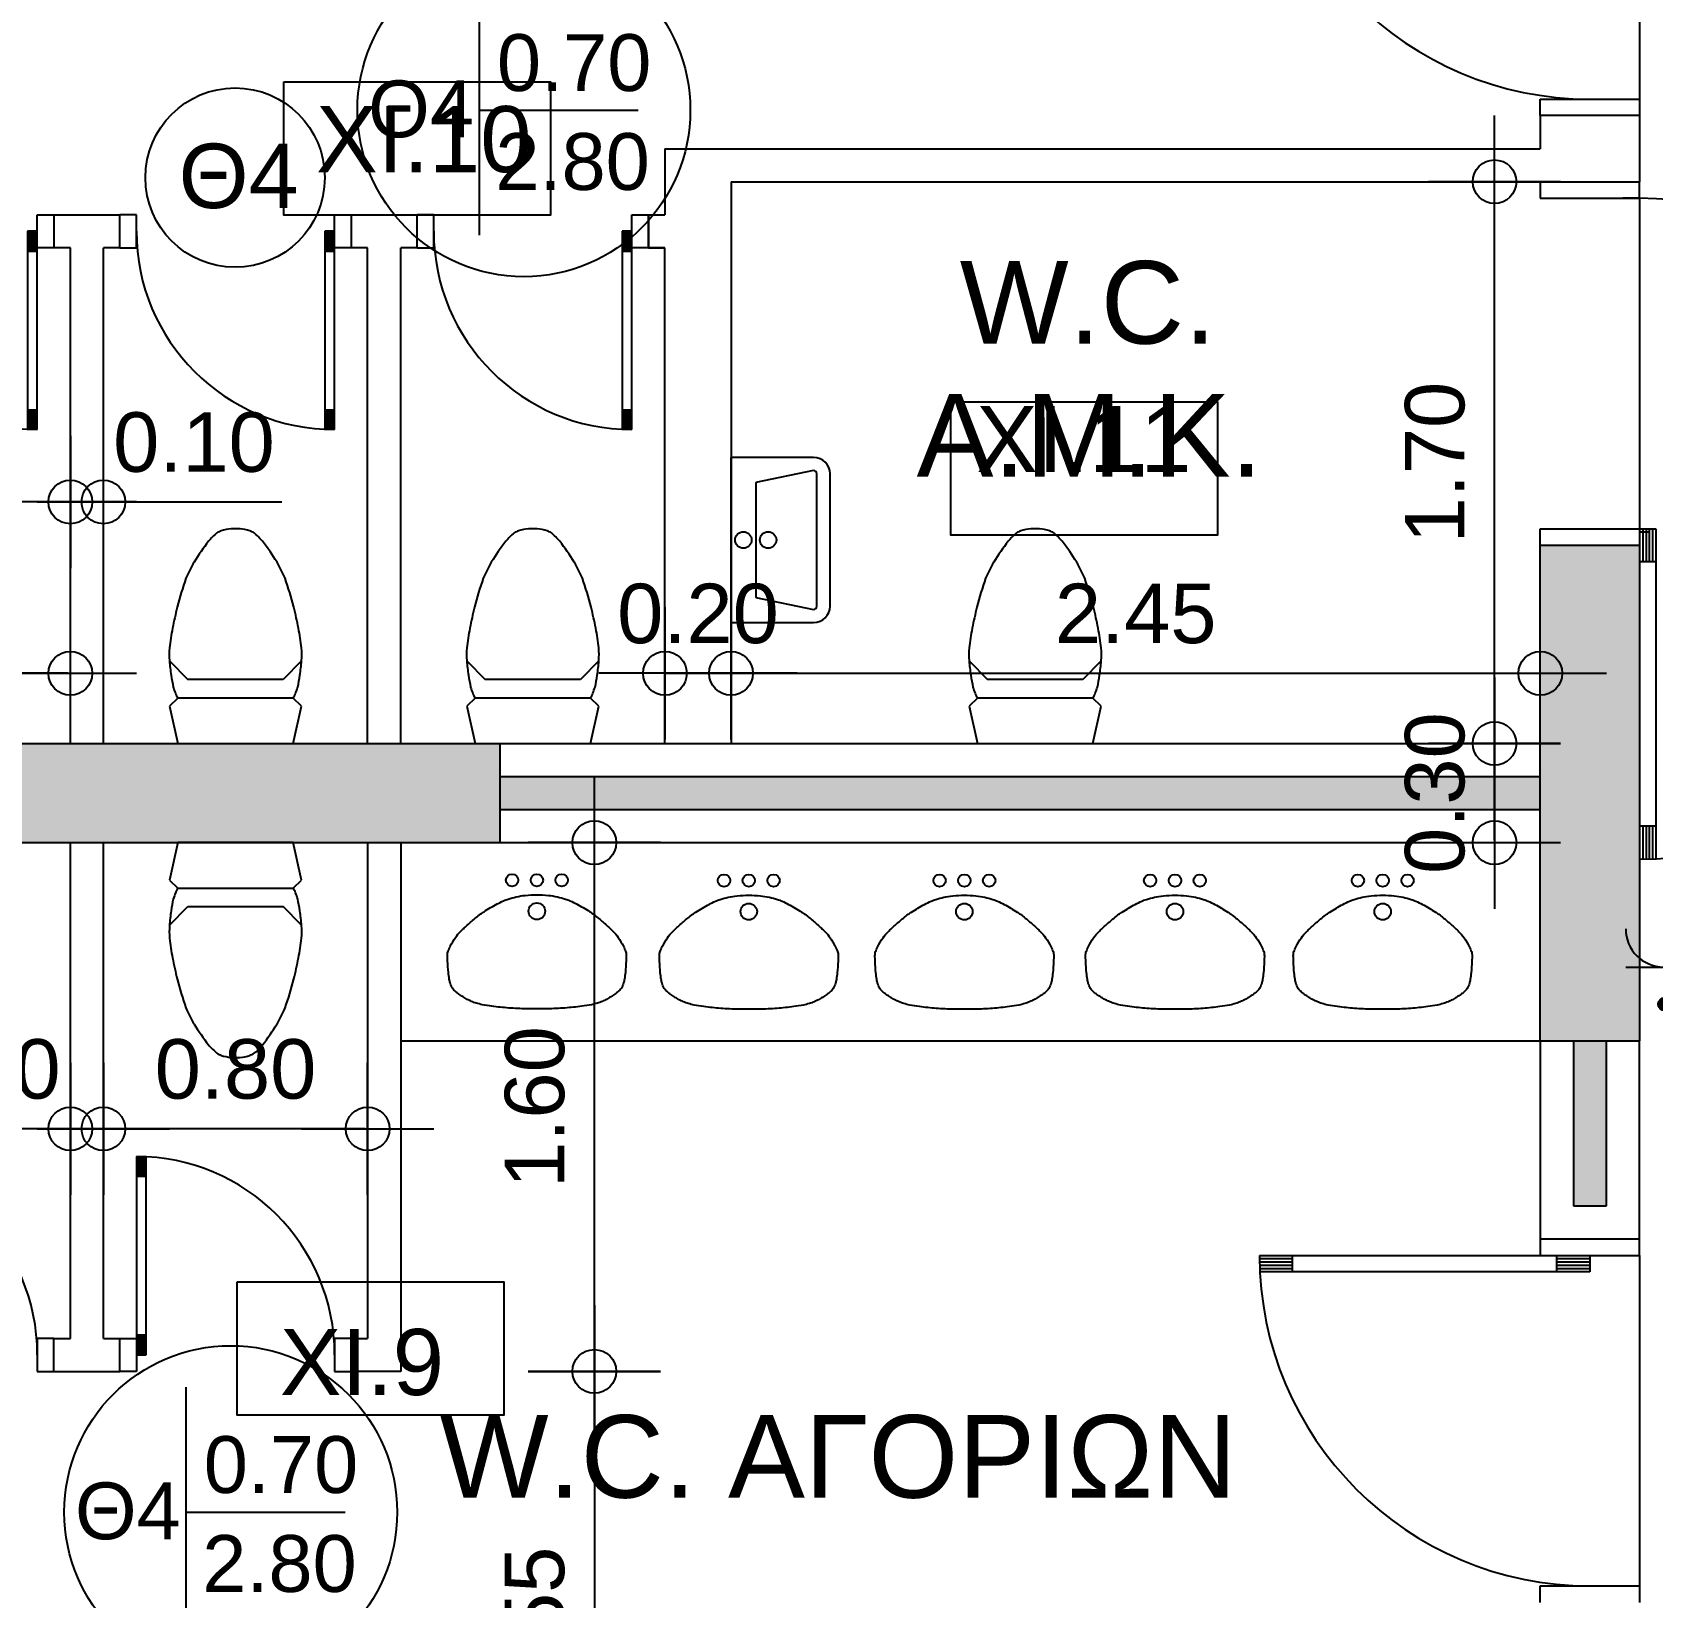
# Model space of a CAD drawing. Header units: metres. Extents: x -11 to 85, y -301 to 135.
# Drawn here: x 17.559 to 22.464, y -203.081 to -198.345 of the extents above; entities that cross this region are included whole.
import ezdxf

# ---------------------------------------------------------------- set-up
doc = ezdxf.new("R2010")
doc.units = ezdxf.units.M
doc.header["$LTSCALE"] = 0.036
doc.header["$PDMODE"] = 2
for name, color, linetype in [('arxitek isogeio', 252, 'Continuous'), ('DIMBLK', 252, 'Continuous'), ('electext', 20, 'Continuous'), ('Epipla', 252, 'Continuous'), ('HLEK-SYMBOL', 3, 'Continuous'), ('HLEK_FL001_SYMBOLS', 230, 'Continuous'), ('Parathira', 252, 'Continuous')]:
    doc.layers.add(name, color=color, linetype=linetype)
doc.styles.add('COMU-N', font='arial.ttf')
doc.styles.get("Standard").update_dxf_attribs({"font": 'arial.ttf'})
doc.dimstyles.new('CADWDOT', dxfattribs={"dimscale": 0.1, "dimtxt": 1.8, "dimasz": 0.08, "dimexe": 2, "dimexo": 0, "dimgap": 0.09, "dimtad": 0, "dimrnd": 0.001, "dimzin": 0, "dimdsep": 46, "dimtxsty": 'Standard', "dimblk1": 'ARTDIM', "dimblk2": 'ARTDIM', "dimsah": 1, "dimcen": 0.09, "dimdle": 0.05, "dimse1": 1, "dimse2": 1, "dimadec": 0, "dimazin": 0, "dimtfac": 1, "dimtmove": 0, "dimatfit": 3, "dimldrblk": 'ARTDIM', "dimfxl": 2, "dimtvp": 0.9999, "dimtolj": 1, "dimtzin": 0, "dimarcsym": 0})

# ---------------------------------------------------------------- blocks, each defined once
blk = doc.blocks.new('A$C2CDE206A')
at = {"layer": 'Parathira'}
for p, q in [((0, 0), (0, -0.05)), ((0.3, -0.05), (0.3, 0)), ((0, -0.05), (0.3, -0.05)), ((0.3, -0.05), (0.25, -0.05)), ((0, -1.05), (0.3, -1.05)), ((0, -1.1), (0, -1.05)), ((0.3, -1.05), (0.35, -1.05)), ((0.3, -1.05), (0.3, -1.1)), ((0.33, -1.06), (0.3, -1.06)), ((0.31, -1.05), (0.31, -1.15)), ((0.32, -1.05), (0.32, -1.15)), ((0.33, -1.05), (0.33, -1.15)), ((0.34, -1.05), (0.34, -1.15)), ((0.35, -1.05), (0.35, -2.0487)), ((0.35, -1.15), (0.3, -1.15)), ((0.35, -1.95), (0.3, -1.95)), ((0.31, -1.95), (0.31, -2.0499)), ((0.32, -1.95), (0.32, -2.0498)), ((0.33, -1.95), (0.33, -2.0495)), ((0.34, -1.95), (0.34, -2.0492))]:
    blk.add_line(p, q, dxfattribs=at)
blk.add_arc((0.3, -1.05), 1, 270, 90, dxfattribs=at)
blk = doc.blocks.new('ARTDIM')
at = {"layer": 'DIMBLK'}
for p, q in [((0, -24.9975), (0, 24.9975)), ((-24.9975, 0), (24.9975, 0))]:
    blk.add_line(p, q, dxfattribs=at)
blk.add_circle((0, 0), 8.25, dxfattribs=at)
blk = doc.blocks.new('*D1374')
at = {"layer": 'arxitek isogeio', "color": 0, "lineweight": -2}
blk.add_line((19.6657, -200.2844), (19.4817, -200.2844), dxfattribs=at)
at = {"layer": 'Defpoints', "color": 0, "transparency": 16777216}
for p in [(19.4737, -199.5335), (19.6737, -199.5335), (19.4737, -200.2844)]:
    blk.add_point(p, dxfattribs=at)
at = {"layer": 'arxitek isogeio', "color": 0, "lineweight": -2, "xscale": 0.008, "yscale": 0.008, "zscale": 0.008, "rotation": 180}
blk.add_blockref('ARTDIM', (19.4737, -200.2844), dxfattribs=at)
at = {"layer": 'arxitek isogeio', "color": 0, "lineweight": -2, "xscale": 0.008, "yscale": 0.008, "zscale": 0.008}
blk.add_blockref('ARTDIM', (19.6737, -200.2844), dxfattribs=at)
at = {"layer": 'arxitek isogeio', "color": 0, "insert": (19.5737, -200.1044), "char_height": 0.18, "attachment_point": 5}
blk.add_mtext('\\A1;0.20', dxfattribs=at)
blk = doc.blocks.new('*D1375')
at = {"layer": 'arxitek isogeio', "color": 0, "lineweight": -2}
blk.add_line((19.6817, -200.2844), (22.1157, -200.2844), dxfattribs=at)
at = {"layer": 'Defpoints', "color": 0, "transparency": 16777216}
for p in [(19.6737, -199.5335), (22.1237, -199.5335), (22.1237, -200.2844)]:
    blk.add_point(p, dxfattribs=at)
at = {"layer": 'arxitek isogeio', "color": 0, "lineweight": -2, "xscale": 0.008, "yscale": 0.008, "zscale": 0.008, "rotation": 180}
blk.add_blockref('ARTDIM', (19.6737, -200.2844), dxfattribs=at)
at = {"layer": 'arxitek isogeio', "color": 0, "lineweight": -2, "xscale": 0.008, "yscale": 0.008, "zscale": 0.008}
blk.add_blockref('ARTDIM', (22.1237, -200.2844), dxfattribs=at)
at = {"layer": 'arxitek isogeio', "color": 0, "insert": (20.8987, -200.1044), "char_height": 0.18, "attachment_point": 5}
blk.add_mtext('\\A1;2.45', dxfattribs=at)
blk = doc.blocks.new('*D1376')
at = {"layer": 'arxitek isogeio', "color": 0, "lineweight": -2}
blk.add_line((21.9851, -200.4888), (21.9851, -198.8048), dxfattribs=at)
at = {"layer": 'Defpoints', "color": 0, "transparency": 16777216}
for p in [(21.9851, -198.7968), (22.1237, -198.7968), (22.1237, -200.4968)]:
    blk.add_point(p, dxfattribs=at)
at = {"layer": 'arxitek isogeio', "color": 0, "lineweight": -2, "xscale": 0.008, "yscale": 0.008, "zscale": 0.008}
for p, rotation in [((21.9851, -198.7968), 90), ((21.9851, -200.4968), 270)]:
    blk.add_blockref('ARTDIM', p, dxfattribs=dict(at, rotation=rotation))
at = {"layer": 'arxitek isogeio', "color": 0, "insert": (21.8051, -199.6468), "char_height": 0.18, "attachment_point": 5, "rotation": 90}
blk.add_mtext('\\A1;1.70', dxfattribs=at)
blk = doc.blocks.new('*D1377')
at = {"layer": 'arxitek isogeio', "color": 0, "lineweight": -2}
blk.add_line((21.9851, -200.7888), (21.9851, -200.5048), dxfattribs=at)
at = {"layer": 'Defpoints', "color": 0, "transparency": 16777216}
for p in [(21.9851, -200.4968), (22.1237, -200.4968), (22.1237, -200.7968)]:
    blk.add_point(p, dxfattribs=at)
at = {"layer": 'arxitek isogeio', "color": 0, "lineweight": -2, "xscale": 0.008, "yscale": 0.008, "zscale": 0.008}
for p, rotation in [((21.9851, -200.4968), 90), ((21.9851, -200.7968), 270)]:
    blk.add_blockref('ARTDIM', p, dxfattribs=dict(at, rotation=rotation))
at = {"layer": 'arxitek isogeio', "color": 0, "insert": (21.8051, -200.6468), "char_height": 0.18, "attachment_point": 5, "rotation": 90}
blk.add_mtext('\\A1;0.30', dxfattribs=at)
blk = doc.blocks.new('*D1378')
at = {"layer": 'arxitek isogeio', "color": 0, "lineweight": -2}
blk.add_line((19.26, -202.4048), (19.26, -203.9388), dxfattribs=at)
at = {"layer": 'Defpoints', "color": 0, "transparency": 16777216}
for p in [(19.26, -202.3968), (19.26, -203.9468), (19.3945, -203.9468)]:
    blk.add_point(p, dxfattribs=at)
at = {"layer": 'arxitek isogeio', "color": 0, "lineweight": -2, "xscale": 0.008, "yscale": 0.008, "zscale": 0.008}
for p, rotation in [((19.26, -202.3968), 90), ((19.26, -203.9468), 270)]:
    blk.add_blockref('ARTDIM', p, dxfattribs=dict(at, rotation=rotation))
at = {"layer": 'arxitek isogeio', "color": 0, "insert": (19.08, -203.1718), "char_height": 0.18, "attachment_point": 5, "rotation": 90}
blk.add_mtext('\\A1;1.55', dxfattribs=at)
blk = doc.blocks.new('A$C42762A58')
at = {"layer": 'Parathira'}
for p, q in [((-0.65, 0), (-0.7, 0)), ((-0.65, -0.1), (-0.65, 0)), ((-0.05, 0), (0, 0)), ((-0.05, -0.1), (-0.05, 0)), ((-0.08, -0.05), (-0.08, -0.6492)), ((-0.05, -0.05), (-0.08, -0.05)), ((-0.074, -0.05), (-0.074, -0.11)), ((-0.068, -0.05), (-0.068, -0.11)), ((-0.062, -0.05), (-0.062, -0.11)), ((-0.056, -0.05), (-0.056, -0.11)), ((-0.05, -0.65), (-0.05, -0.05)), ((-0.7, -0.1), (-0.65, -0.1)), ((-0.08, -0.11), (-0.05, -0.11)), ((0, -0.1), (-0.05, -0.1)), ((-0.08, -0.59), (-0.05, -0.59)), ((-0.074, -0.59), (-0.074, -0.6495)), ((-0.068, -0.59), (-0.068, -0.6497)), ((-0.062, -0.59), (-0.062, -0.6499)), ((-0.056, -0.59), (-0.056, -0.65))]:
    blk.add_line(p, q, dxfattribs=at)
blk.add_arc((-0.05, -0.05), 0.6, 180, 270, dxfattribs=at)
blk = doc.blocks.new('A$C01D1717B')
at = {"layer": 'Epipla'}
for p, q in [((0, 0.65), (-0.0135, 0.65)), ((0.0135, 0.65), (0, 0.65)), ((-0.2, 0.2499), (-0.144, 0.1936)), ((0.2, 0.2499), (0.144, 0.1936)), ((0.144, 0.1936), (-0.144, 0.1936)), ((-0.1749, 0.1375), (-0.2001, 0.1135)), ((-0.2001, 0.1135), (-0.175, 0)), ((0.1749, 0.1375), (-0.1749, 0.1375)), ((0.2001, 0.1135), (0.1749, 0.1375)), ((0.175, 0), (0.2001, 0.1135)), ((-0.175, 0), (0.175, 0))]:
    blk.add_line(p, q, dxfattribs=at)
for centre, radius, start, end in [((0.0095, 0.5223), 0.1325, 113.5158, 119.7223), ((0.0017, 0.5015), 0.1493, 95.8581, 107.5743), ((-0.0122, 0.4507), 0.201, 73.9357, 82.632), ((-0.0082, 0.5249), 0.1296, 60.2089, 66.553), ((0.5838, 0.1051), 0.8367, 142.7081, 147.9774), ((0.0553, 0.4986), 0.178, 128.7755, 140.4002), ((-0.1951, 0.3568), 0.3767, 42.6693, 48.155), ((-0.6395, 0.0666), 0.9044, 32.2198, 37.0946), ((0.7563, 0.0754), 1.001, 151.7723, 154.8817), ((-0.4244, 0.2421), 0.6297, 24.2013, 29.1447), ((0.8911, 0.1347), 1.1034, 160.6547, 165.4233), ((-1.2303, 0.0313), 1.4578, 15.1565, 18.7655), ((3.6947, -0.473), 3.9714, 167.1169, 168.0548), ((-2.6921, -0.2523), 2.9449, 11.7817, 13.0466), ((1.3013, 0.0857), 1.5151, 169.9942, 172.2813), ((-0.6437, 0.1882), 0.8498, 6.8232, 10.9013), ((0.2581, 0.2701), 0.4586, 177.608, 182.392), ((0.9792, 0.3647), 1.1848, 185.5115, 187.6706), ((-1.2553, 0.3966), 1.4627, 352.5346, 354.2834), ((-0.2946, 0.2701), 0.495, 357.784, 2.216), ((0.8678, 0.3808), 1.0769, 189.3117, 191.2555), ((-0.2569, 0.27), 0.4563, 347.4222, 352.0106), ((0.059, 0.2466), 0.2588, 197.0622, 201.4426), ((-0.027, 0.2178), 0.1683, 203.0373, 208.51), ((-0.1052, 0.2817), 0.315, 332.7649, 335.6878), ((-0.8352, 0.5177), 1.0808, 340.2234, 341.2719)]:
    blk.add_arc(centre, radius, start, end, dxfattribs=at)
blk = doc.blocks.new('A$C739E6CC3')
at = {"layer": 'Epipla'}
for p, q in [((-0.25, 0), (-0.25, -0.25)), ((-0.25, 0), (0.25, 0)), ((0.25, -0.25), (0.25, 0)), ((-0.1738, -0.0755), (-0.21, -0.25)), ((0.1738, -0.0755), (-0.1738, -0.0755)), ((0.21, -0.25), (0.1738, -0.0755)), ((-0.2, -0.26), (0.2, -0.26)), ((-0.2, -0.3), (0.2, -0.3))]:
    blk.add_line(p, q, dxfattribs=at)
for centre in [(0, -0.0375), (0, -0.1124)]:
    blk.add_circle(centre, 0.025, dxfattribs=at)
for centre, radius, start, end in [((-0.2, -0.25), 0.05, 180, 270), ((-0.2, -0.25), 0.01, 180, 270), ((0.2, -0.25), 0.05, 270, 0), ((0.2, -0.25), 0.01, 270, 360)]:
    blk.add_arc(centre, radius, start, end, dxfattribs=at)
blk = doc.blocks.new('A$C07D551FE')
at = {"layer": 'Parathira'}
for p, q in [((0, -0.05), (0, 0)), ((0.3, 0), (0.3, -0.05)), ((0.3, -0.05), (0, -0.05)), ((0.15, -1.05), (0.15, -1)), ((0.15, -1), (1.1487, -1)), ((0.15, -1.01), (0.25, -1.01)), ((0.15, -1.02), (0.25, -1.02)), ((0.15, -1.03), (0.25, -1.03)), ((0.25, -1), (0.25, -1.05)), ((1.05, -1), (1.05, -1.05)), ((1.05, -1.01), (1.1492, -1.01)), ((1.05, -1.02), (1.1495, -1.02)), ((1.05, -1.03), (1.1498, -1.03)), ((0.3, -1.05), (0, -1.05)), ((0, -1.05), (0, -1.1)), ((0.15, -1.04), (0.25, -1.04)), ((1.15, -1.05), (0.15, -1.05)), ((0.3, -1.1), (0.3, -1.05)), ((1.05, -1.04), (1.1499, -1.04))]:
    blk.add_line(p, q, dxfattribs=at)
blk.add_arc((0.15, -1.05), 1, 0, 90, dxfattribs=at)
blk = doc.blocks.new('*D1399')
at = {"layer": 'arxitek isogeio', "color": 0, "lineweight": -2}
blk.add_line((19.26, -202.3888), (19.26, -200.8048), dxfattribs=at)
at = {"layer": 'Defpoints', "color": 0, "transparency": 16777216}
for p in [(18.6737, -200.7968), (19.26, -200.7968), (18.6737, -202.3968)]:
    blk.add_point(p, dxfattribs=at)
at = {"layer": 'arxitek isogeio', "color": 0, "lineweight": -2, "xscale": 0.008, "yscale": 0.008, "zscale": 0.008}
for p, rotation in [((19.26, -200.7968), 90), ((19.26, -202.3968), 270)]:
    blk.add_blockref('ARTDIM', p, dxfattribs=dict(at, rotation=rotation))
at = {"layer": 'arxitek isogeio', "color": 0, "insert": (19.08, -201.5968), "char_height": 0.18, "attachment_point": 5, "rotation": 90}
blk.add_mtext('\\A1;1.60', dxfattribs=at)
blk = doc.blocks.new('*D1400')
at = {"layer": 'arxitek isogeio', "color": 0, "lineweight": -2}
for p, q in [((17.6737, -201.6628), (17.1334, -201.6628)), ((17.7657, -201.6628), (17.6817, -201.6628))]:
    blk.add_line(p, q, dxfattribs=at)
at = {"layer": 'Defpoints', "color": 0, "transparency": 16777216}
for p in [(17.6737, -201.6468), (17.6737, -201.6628), (17.7737, -201.6468)]:
    blk.add_point(p, dxfattribs=at)
at = {"layer": 'arxitek isogeio', "color": 0, "lineweight": -2, "xscale": 0.008, "yscale": 0.008, "zscale": 0.008, "rotation": 180}
blk.add_blockref('ARTDIM', (17.6737, -201.6628), dxfattribs=at)
at = {"layer": 'arxitek isogeio', "color": 0, "lineweight": -2, "xscale": 0.008, "yscale": 0.008, "zscale": 0.008}
blk.add_blockref('ARTDIM', (17.7737, -201.6628), dxfattribs=at)
at = {"layer": 'arxitek isogeio', "color": 0, "insert": (17.3996, -201.4828), "char_height": 0.18, "attachment_point": 5}
blk.add_mtext('\\A1;0.10', dxfattribs=at)
blk = doc.blocks.new('*D1401')
at = {"layer": 'arxitek isogeio', "color": 0, "lineweight": -2}
blk.add_line((18.5657, -201.6628), (17.7817, -201.6628), dxfattribs=at)
at = {"layer": 'Defpoints', "color": 0, "transparency": 16777216}
for p in [(17.7737, -201.6628), (17.7737, -202.2968), (18.5737, -202.2968)]:
    blk.add_point(p, dxfattribs=at)
at = {"layer": 'arxitek isogeio', "color": 0, "lineweight": -2, "xscale": 0.008, "yscale": 0.008, "zscale": 0.008, "rotation": 180}
blk.add_blockref('ARTDIM', (17.7737, -201.6628), dxfattribs=at)
at = {"layer": 'arxitek isogeio', "color": 0, "lineweight": -2, "xscale": 0.008, "yscale": 0.008, "zscale": 0.008}
blk.add_blockref('ARTDIM', (18.5737, -201.6628), dxfattribs=at)
at = {"layer": 'arxitek isogeio', "color": 0, "insert": (18.1737, -201.4828), "char_height": 0.18, "attachment_point": 5}
blk.add_mtext('\\A1;0.80', dxfattribs=at)
blk = doc.blocks.new('*D1424')
at = {"layer": 'arxitek isogeio', "color": 0, "lineweight": -2}
blk.add_line((22.7831, -198.6048), (22.7831, -198.7888), dxfattribs=at)
at = {"layer": 'Defpoints', "color": 0, "transparency": 16777216}
for p in [(22.1775, -198.5968), (22.1775, -198.7968), (22.7831, -198.7968)]:
    blk.add_point(p, dxfattribs=at)
at = {"layer": 'arxitek isogeio', "color": 0, "lineweight": -2, "xscale": 0.008, "yscale": 0.008, "zscale": 0.008}
for p, rotation in [((22.7831, -198.5968), 90), ((22.7831, -198.7968), 270)]:
    blk.add_blockref('ARTDIM', p, dxfattribs=dict(at, rotation=rotation))
at = {"layer": 'arxitek isogeio', "color": 0, "insert": (22.6032, -198.6968), "char_height": 0.18, "attachment_point": 5, "rotation": 90}
blk.add_mtext('\\A1;0.20', dxfattribs=at)
blk = doc.blocks.new('*D1426')
at = {"layer": 'arxitek isogeio', "color": 0, "lineweight": -2}
blk.add_line((23.1324, -199.9048), (23.1324, -201.3888), dxfattribs=at)
at = {"layer": 'Defpoints', "color": 0, "transparency": 16777216}
for p in [(22.3767, -199.8968), (22.3767, -201.3968), (23.1324, -201.3968)]:
    blk.add_point(p, dxfattribs=at)
at = {"layer": 'arxitek isogeio', "color": 0, "lineweight": -2, "xscale": 0.008, "yscale": 0.008, "zscale": 0.008}
for p, rotation in [((23.1324, -199.8968), 90), ((23.1324, -201.3968), 270)]:
    blk.add_blockref('ARTDIM', p, dxfattribs=dict(at, rotation=rotation))
at = {"layer": 'arxitek isogeio', "color": 0, "insert": (22.9524, -200.6468), "char_height": 0.18, "attachment_point": 5, "rotation": 90}
blk.add_mtext('\\A1;1.50', dxfattribs=at)
blk = doc.blocks.new('*D1427')
at = {"layer": 'arxitek isogeio', "color": 0, "lineweight": -2}
blk.add_line((23.1324, -201.4048), (23.1324, -201.988), dxfattribs=at)
at = {"layer": 'Defpoints', "color": 0, "transparency": 16777216}
for p in [(22.3767, -201.3968), (22.3767, -201.996), (23.1324, -201.996)]:
    blk.add_point(p, dxfattribs=at)
at = {"layer": 'arxitek isogeio', "color": 0, "lineweight": -2, "xscale": 0.008, "yscale": 0.008, "zscale": 0.008}
for p, rotation in [((23.1324, -201.3968), 90), ((23.1324, -201.996), 270)]:
    blk.add_blockref('ARTDIM', p, dxfattribs=dict(at, rotation=rotation))
at = {"layer": 'arxitek isogeio', "color": 0, "insert": (22.9524, -201.6964), "char_height": 0.18, "attachment_point": 5, "rotation": 90}
blk.add_mtext('\\A1;0.60', dxfattribs=at)
blk = doc.blocks.new('*D1441')
at = {"layer": 'arxitek isogeio', "color": 0, "lineweight": -2}
blk.add_line((17.6657, -200.2844), (16.8817, -200.2844), dxfattribs=at)
at = {"layer": 'Defpoints', "color": 0, "transparency": 16777216}
for p in [(16.8737, -200.2844), (16.8737, -200.4968), (17.6737, -200.4968)]:
    blk.add_point(p, dxfattribs=at)
at = {"layer": 'arxitek isogeio', "color": 0, "lineweight": -2, "xscale": 0.008, "yscale": 0.008, "zscale": 0.008, "rotation": 180}
blk.add_blockref('ARTDIM', (16.8737, -200.2844), dxfattribs=at)
at = {"layer": 'arxitek isogeio', "color": 0, "lineweight": -2, "xscale": 0.008, "yscale": 0.008, "zscale": 0.008}
blk.add_blockref('ARTDIM', (17.6737, -200.2844), dxfattribs=at)
at = {"layer": 'arxitek isogeio', "color": 0, "insert": (17.2737, -200.1044), "char_height": 0.18, "attachment_point": 5}
blk.add_mtext('\\A1;0.80', dxfattribs=at)
blk = doc.blocks.new('*D1442')
at = {"layer": 'arxitek isogeio', "color": 0, "lineweight": -2}
for p, q in [((17.6817, -199.7658), (17.7657, -199.7658)), ((17.7737, -199.7658), (18.314, -199.7658))]:
    blk.add_line(p, q, dxfattribs=at)
at = {"layer": 'Defpoints', "color": 0, "transparency": 16777216}
for p in [(17.6737, -199.7468), (17.7737, -199.7468), (17.7737, -199.7658)]:
    blk.add_point(p, dxfattribs=at)
at = {"layer": 'arxitek isogeio', "color": 0, "lineweight": -2, "xscale": 0.008, "yscale": 0.008, "zscale": 0.008, "rotation": 180}
blk.add_blockref('ARTDIM', (17.6737, -199.7658), dxfattribs=at)
at = {"layer": 'arxitek isogeio', "color": 0, "lineweight": -2, "xscale": 0.008, "yscale": 0.008, "zscale": 0.008}
blk.add_blockref('ARTDIM', (17.7737, -199.7658), dxfattribs=at)
at = {"layer": 'arxitek isogeio', "color": 0, "insert": (18.0479, -199.5858), "char_height": 0.18, "attachment_point": 5}
blk.add_mtext('\\A1;0.10', dxfattribs=at)
blk = doc.blocks.new('A$C4C26321F')
at = {"layer": 'Epipla'}
blk.add_line((0, -0.6), (3.45, -0.6), dxfattribs=at)
for points in [[(0.3804, -0.5029, -0.013573), (0.3272, -0.5004, -0.014031), (0.276, -0.4951, -0.016899), (0.2469, -0.4903, -0.026903), (0.229, -0.4857, -0.022108), (0.2145, -0.4804, -0.02356), (0.2014, -0.4742, -0.017273), (0.1888, -0.467, -0.016233), (0.1759, -0.4583, -0.019418), (0.1668, -0.4513, -0.028587), (0.1612, -0.446, -0.048992), (0.1565, -0.44, -0.042361), (0.1525, -0.4321, -0.029511), (0.1497, -0.424, -0.023278), (0.1472, -0.4134, -0.021917), (0.1444, -0.393, -0.012795), (0.1421, -0.3577, -0.010423), (0.1417, -0.3415, -0.025297), (0.1421, -0.3348, -0.065971), (0.1435, -0.3285, -0.025481), (0.1502, -0.3134, -0.03528), (0.1661, -0.2868, -0.045566), (0.1815, -0.2684, -0.006128), (0.1925, -0.2578, -0.007593), (0.2016, -0.2495, -0.008578), (0.2277, -0.227, -0.015938), (0.2424, -0.2157, -0.014374), (0.2523, -0.2089, -0.00754), (0.2719, -0.1967, -0.014471), (0.2918, -0.1855, -0.015125), (0.3115, -0.176, -0.030702), (0.3256, -0.1707, -0.018445), (0.3499, -0.1641, -0.031404), (0.3773, -0.1596, -0.024993), (0.4122, -0.1579, -0.024993), (0.4472, -0.1596, -0.031404), (0.4746, -0.1641, -0.018445), (0.4989, -0.1707, -0.030702), (0.513, -0.176, -0.015125), (0.5327, -0.1855, -0.014471), (0.5526, -0.1967, -0.00754), (0.5722, -0.2089, -0.014374), (0.5821, -0.2157, -0.015938), (0.5968, -0.227, -0.008578), (0.6229, -0.2495, -0.007593), (0.632, -0.2578, -0.006128), (0.643, -0.2684, -0.045566), (0.6584, -0.2868, -0.03528), (0.6743, -0.3134, -0.025481), (0.681, -0.3285, -0.065971), (0.6824, -0.3348, -0.025297), (0.6828, -0.3415, -0.010423), (0.6824, -0.3577, -0.012795), (0.6801, -0.393, -0.021917), (0.6773, -0.4134, -0.023278), (0.6748, -0.424, -0.029511), (0.672, -0.4321, -0.042361), (0.668, -0.44, -0.048992), (0.6633, -0.446, -0.028587), (0.6577, -0.4513, -0.019418), (0.6486, -0.4583, -0.016233), (0.6357, -0.467, -0.017273), (0.6231, -0.4742, -0.02356), (0.61, -0.4804, -0.022108), (0.5955, -0.4857, -0.026903), (0.5776, -0.4903, -0.016899), (0.5485, -0.4951, -0.014031), (0.4973, -0.5004, -0.013573), (0.4441, -0.5029, -0.004952), (0.4122, -0.5032, -0.004952)], [(1.022, -0.504, -0.013573), (0.9688, -0.5015, -0.014031), (0.9176, -0.4963, -0.016899), (0.8885, -0.4915, -0.026903), (0.8706, -0.4868, -0.022108), (0.8561, -0.4816, -0.02356), (0.843, -0.4754, -0.017273), (0.8304, -0.4681, -0.016233), (0.8175, -0.4595, -0.019418), (0.8084, -0.4525, -0.028587), (0.8028, -0.4471, -0.048992), (0.7981, -0.4411, -0.042361), (0.7941, -0.4333, -0.029511), (0.7913, -0.4251, -0.023278), (0.7888, -0.4145, -0.021917), (0.786, -0.3941, -0.012795), (0.7837, -0.3589, -0.010423), (0.7833, -0.3426, -0.025297), (0.7837, -0.3359, -0.065971), (0.7851, -0.3297, -0.025481), (0.7918, -0.3146, -0.03528), (0.8077, -0.2879, -0.045566), (0.8231, -0.2695, -0.006128), (0.8341, -0.2589, -0.007593), (0.8432, -0.2506, -0.008578), (0.8693, -0.2282, -0.015938), (0.884, -0.2168, -0.014374), (0.8939, -0.21, -0.00754), (0.9135, -0.1979, -0.014471), (0.9334, -0.1867, -0.015125), (0.9531, -0.1771, -0.030702), (0.9672, -0.1718, -0.018445), (0.9915, -0.1653, -0.031404), (1.0189, -0.1608, -0.024993), (1.0538, -0.159, -0.024993), (1.0888, -0.1608, -0.031404), (1.1162, -0.1653, -0.018445), (1.1405, -0.1718, -0.030702), (1.1546, -0.1771, -0.015125), (1.1743, -0.1867, -0.014471), (1.1942, -0.1979, -0.00754), (1.2138, -0.21, -0.014374), (1.2237, -0.2168, -0.015938), (1.2384, -0.2282, -0.008578), (1.2645, -0.2506, -0.007593), (1.2736, -0.2589, -0.006128), (1.2846, -0.2695, -0.045566), (1.3, -0.2879, -0.03528), (1.3159, -0.3146, -0.025481), (1.3226, -0.3297, -0.065971), (1.324, -0.3359, -0.025297), (1.3244, -0.3426, -0.010423), (1.324, -0.3589, -0.012795), (1.3217, -0.3941, -0.021917), (1.3189, -0.4145, -0.023278), (1.3164, -0.4251, -0.029511), (1.3136, -0.4333, -0.042361), (1.3096, -0.4411, -0.048992), (1.3049, -0.4471, -0.028587), (1.2992, -0.4525, -0.019418), (1.2902, -0.4595, -0.016233), (1.2773, -0.4681, -0.017273), (1.2647, -0.4754, -0.02356), (1.2516, -0.4816, -0.022108), (1.2371, -0.4868, -0.026903), (1.2192, -0.4915, -0.016899), (1.1901, -0.4963, -0.014031), (1.1389, -0.5015, -0.013573), (1.0857, -0.504, -0.004952), (1.0538, -0.5043, -0.004952)], [(1.6745, -0.504, -0.013573), (1.6213, -0.5015, -0.014031), (1.5701, -0.4963, -0.016899), (1.541, -0.4915, -0.026903), (1.5231, -0.4868, -0.022108), (1.5086, -0.4816, -0.02356), (1.4955, -0.4754, -0.017273), (1.4829, -0.4681, -0.016233), (1.47, -0.4595, -0.019418), (1.461, -0.4525, -0.028587), (1.4553, -0.4471, -0.048992), (1.4506, -0.4411, -0.042361), (1.4466, -0.4333, -0.029511), (1.4438, -0.4251, -0.023278), (1.4413, -0.4145, -0.021917), (1.4385, -0.3941, -0.012795), (1.4362, -0.3589, -0.010423), (1.4358, -0.3426, -0.025297), (1.4362, -0.3359, -0.065971), (1.4376, -0.3297, -0.025481), (1.4443, -0.3146, -0.03528), (1.4602, -0.2879, -0.045566), (1.4756, -0.2695, -0.006128), (1.4866, -0.2589, -0.007593), (1.4957, -0.2506, -0.008578), (1.5218, -0.2282, -0.015938), (1.5365, -0.2168, -0.014374), (1.5464, -0.21, -0.00754), (1.566, -0.1979, -0.014471), (1.5859, -0.1867, -0.015125), (1.6056, -0.1771, -0.030702), (1.6197, -0.1718, -0.018445), (1.644, -0.1653, -0.031404), (1.6714, -0.1608, -0.024993), (1.7064, -0.159, -0.024993), (1.7413, -0.1608, -0.031404), (1.7687, -0.1653, -0.018445), (1.793, -0.1718, -0.030702), (1.8071, -0.1771, -0.015125), (1.8268, -0.1867, -0.014471), (1.8467, -0.1979, -0.00754), (1.8663, -0.21, -0.014374), (1.8762, -0.2168, -0.015938), (1.8909, -0.2282, -0.008578), (1.917, -0.2506, -0.007593), (1.9261, -0.2589, -0.006128), (1.9371, -0.2695, -0.045566), (1.9525, -0.2879, -0.03528), (1.9684, -0.3146, -0.025481), (1.9751, -0.3297, -0.065971), (1.9766, -0.3359, -0.025297), (1.9769, -0.3426, -0.010423), (1.9766, -0.3589, -0.012795), (1.9742, -0.3941, -0.021917), (1.9714, -0.4145, -0.023278), (1.9689, -0.4251, -0.029511), (1.9661, -0.4333, -0.042361), (1.9621, -0.4411, -0.048992), (1.9574, -0.4471, -0.028587), (1.9518, -0.4525, -0.019418), (1.9427, -0.4595, -0.016233), (1.9298, -0.4681, -0.017273), (1.9172, -0.4754, -0.02356), (1.9041, -0.4816, -0.022108), (1.8896, -0.4868, -0.026903), (1.8717, -0.4915, -0.016899), (1.8426, -0.4963, -0.014031), (1.7914, -0.5015, -0.013573), (1.7382, -0.504, -0.004952), (1.7064, -0.5043, -0.004952)], [(2.3122, -0.504, -0.013573), (2.259, -0.5015, -0.014031), (2.2078, -0.4963, -0.016899), (2.1787, -0.4915, -0.026903), (2.1608, -0.4868, -0.022108), (2.1463, -0.4816, -0.02356), (2.1332, -0.4754, -0.017273), (2.1205, -0.4681, -0.016233), (2.1076, -0.4595, -0.019418), (2.0986, -0.4525, -0.028587), (2.093, -0.4471, -0.048992), (2.0883, -0.4411, -0.042361), (2.0843, -0.4333, -0.029511), (2.0815, -0.4251, -0.023278), (2.079, -0.4145, -0.021917), (2.0762, -0.3941, -0.012795), (2.0738, -0.3589, -0.010423), (2.0735, -0.3426, -0.025297), (2.0738, -0.3359, -0.065971), (2.0753, -0.3297, -0.025481), (2.082, -0.3146, -0.03528), (2.0978, -0.2879, -0.045566), (2.1133, -0.2695, -0.006128), (2.1243, -0.2589, -0.007593), (2.1334, -0.2506, -0.008578), (2.1595, -0.2282, -0.015938), (2.1741, -0.2168, -0.014374), (2.1841, -0.21, -0.00754), (2.2037, -0.1979, -0.014471), (2.2236, -0.1867, -0.015125), (2.2432, -0.1771, -0.030702), (2.2574, -0.1718, -0.018445), (2.2817, -0.1653, -0.031404), (2.3091, -0.1608, -0.024993), (2.344, -0.159, -0.024993), (2.3789, -0.1608, -0.031404), (2.4064, -0.1653, -0.018445), (2.4306, -0.1718, -0.030702), (2.4448, -0.1771, -0.015125), (2.4644, -0.1867, -0.014471), (2.4844, -0.1979, -0.00754), (2.5039, -0.21, -0.014374), (2.5139, -0.2168, -0.015938), (2.5285, -0.2282, -0.008578), (2.5547, -0.2506, -0.007593), (2.5638, -0.2589, -0.006128), (2.5748, -0.2695, -0.045566), (2.5902, -0.2879, -0.03528), (2.6061, -0.3146, -0.025481), (2.6127, -0.3297, -0.065971), (2.6142, -0.3359, -0.025297), (2.6146, -0.3426, -0.010423), (2.6142, -0.3589, -0.012795), (2.6118, -0.3941, -0.021917), (2.609, -0.4145, -0.023278), (2.6066, -0.4251, -0.029511), (2.6038, -0.4333, -0.042361), (2.5997, -0.4411, -0.048992), (2.5951, -0.4471, -0.028587), (2.5894, -0.4525, -0.019418), (2.5804, -0.4595, -0.016233), (2.5675, -0.4681, -0.017273), (2.5549, -0.4754, -0.02356), (2.5418, -0.4816, -0.022108), (2.5273, -0.4868, -0.026903), (2.5093, -0.4915, -0.016899), (2.4803, -0.4963, -0.014031), (2.429, -0.5015, -0.013573), (2.3759, -0.504, -0.004952), (2.344, -0.5043, -0.004952)], [(2.941, -0.504, -0.013573), (2.8878, -0.5015, -0.014031), (2.8365, -0.4963, -0.016899), (2.8075, -0.4915, -0.026903), (2.7896, -0.4868, -0.022108), (2.7751, -0.4816, -0.02356), (2.7619, -0.4754, -0.017273), (2.7493, -0.4681, -0.016233), (2.7364, -0.4595, -0.019418), (2.7274, -0.4525, -0.028587), (2.7218, -0.4471, -0.048992), (2.7171, -0.4411, -0.042361), (2.713, -0.4333, -0.029511), (2.7102, -0.4251, -0.023278), (2.7078, -0.4145, -0.021917), (2.705, -0.3941, -0.012795), (2.7026, -0.3589, -0.010423), (2.7023, -0.3426, -0.025297), (2.7026, -0.3359, -0.065971), (2.7041, -0.3297, -0.025481), (2.7108, -0.3146, -0.03528), (2.7266, -0.2879, -0.045566), (2.7421, -0.2695, -0.006128), (2.7531, -0.2589, -0.007593), (2.7622, -0.2506, -0.008578), (2.7883, -0.2282, -0.015938), (2.8029, -0.2168, -0.014374), (2.8129, -0.21, -0.00754), (2.8325, -0.1979, -0.014471), (2.8524, -0.1867, -0.015125), (2.872, -0.1771, -0.030702), (2.8862, -0.1718, -0.018445), (2.9104, -0.1653, -0.031404), (2.9379, -0.1608, -0.024993), (2.9728, -0.159, -0.024993), (3.0077, -0.1608, -0.031404), (3.0352, -0.1653, -0.018445), (3.0594, -0.1718, -0.030702), (3.0736, -0.1771, -0.015125), (3.0932, -0.1867, -0.014471), (3.1132, -0.1979, -0.00754), (3.1327, -0.21, -0.014374), (3.1427, -0.2168, -0.015938), (3.1573, -0.2282, -0.008578), (3.1835, -0.2506, -0.007593), (3.1926, -0.2589, -0.006128), (3.2035, -0.2695, -0.045566), (3.219, -0.2879, -0.03528), (3.2349, -0.3146, -0.025481), (3.2415, -0.3297, -0.065971), (3.243, -0.3359, -0.025297), (3.2433, -0.3426, -0.010423), (3.243, -0.3589, -0.012795), (3.2406, -0.3941, -0.021917), (3.2378, -0.4145, -0.023278), (3.2354, -0.4251, -0.029511), (3.2326, -0.4333, -0.042361), (3.2285, -0.4411, -0.048992), (3.2238, -0.4471, -0.028587), (3.2182, -0.4525, -0.019418), (3.2092, -0.4595, -0.016233), (3.1963, -0.4681, -0.017273), (3.1837, -0.4754, -0.02356), (3.1706, -0.4816, -0.022108), (3.156, -0.4868, -0.026903), (3.1381, -0.4915, -0.016899), (3.1091, -0.4963, -0.014031), (3.0578, -0.5015, -0.013573), (3.0047, -0.504, -0.004952), (2.9728, -0.5043, -0.004952)]]:
    blk.add_lwpolyline(points, format="xyb", close=True, dxfattribs=at)
for centre, radius in [((0.3371, -0.1136), 0.0187), ((0.4122, -0.1136), 0.0187), ((0.4874, -0.1136), 0.0187), ((0.9787, -0.1148), 0.0187), ((1.0538, -0.1148), 0.0187), ((1.129, -0.1148), 0.0187), ((1.6312, -0.1148), 0.0187), ((1.7064, -0.1148), 0.0187), ((1.7815, -0.1148), 0.0187), ((2.2688, -0.1148), 0.0187), ((2.344, -0.1148), 0.0187), ((2.4192, -0.1148), 0.0187), ((2.8976, -0.1148), 0.0187), ((2.9728, -0.1148), 0.0187), ((3.048, -0.1148), 0.0187), ((0.4122, -0.2076), 0.025), ((1.0538, -0.2087), 0.025), ((1.7064, -0.2087), 0.025), ((2.344, -0.2087), 0.025), ((2.9728, -0.2087), 0.025)]:
    blk.add_circle(centre, radius, dxfattribs=at)
blk = doc.blocks.new('gJ6_a14')
at = {"linetype": 'Continuous'}
for p, q in [((-0.1176, 0.1119), (0.113, 0.1119)), ((0, 0.1119), (0, 0))]:
    blk.add_line(p, q, dxfattribs=at)
blk.add_arc((-0.0023, 0.2279), 0.1153, 180, 358.9566, dxfattribs=at)
blk = doc.blocks.new('*X1779')
at = {"color": 0}
for p, q in [((15.598, 2.587), (15.737, 2.727)), ((15.598, 2.622), (15.702, 2.727)), ((15.601, 2.607), (15.609, 2.616)), ((15.604, 2.646), (15.605, 2.647)), ((15.605, 2.559), (15.765, 2.719)), ((15.605, 2.577), (15.614, 2.585)), ((15.609, 2.652), (15.618, 2.66)), ((15.611, 2.547), (15.618, 2.554)), ((15.614, 2.621), (15.623, 2.63)), ((15.617, 2.536), (15.789, 2.707)), ((15.618, 2.59), (15.627, 2.599)), ((15.623, 2.665), (15.631, 2.674)), ((15.623, 2.559), (15.631, 2.568)), ((15.627, 2.634), (15.636, 2.643)), ((15.627, 2.528), (15.636, 2.537)), ((15.631, 2.603), (15.64, 2.612)), ((15.633, 2.516), (15.808, 2.691)), ((15.636, 2.678), (15.645, 2.687)), ((15.636, 2.572), (15.645, 2.581)), ((15.64, 2.647), (15.649, 2.656)), ((15.64, 2.541), (15.649, 2.55)), ((15.645, 2.616), (15.654, 2.625)), ((15.645, 2.51), (15.654, 2.519)), ((15.649, 2.691), (15.658, 2.7)), ((15.649, 2.585), (15.658, 2.594)), ((15.653, 2.501), (15.824, 2.672)), ((15.654, 2.66), (15.662, 2.669)), ((15.654, 2.554), (15.662, 2.563)), ((15.658, 2.63), (15.667, 2.638)), ((15.658, 2.523), (15.667, 2.532)), ((15.662, 2.705), (15.671, 2.714)), ((15.662, 2.599), (15.671, 2.607)), ((15.667, 2.674), (15.676, 2.683)), ((15.667, 2.568), (15.676, 2.577)), ((15.671, 2.643), (15.68, 2.652)), ((15.671, 2.537), (15.68, 2.546)), ((15.676, 2.718), (15.678, 2.721)), ((15.676, 2.489), (15.836, 2.648)), ((15.676, 2.612), (15.685, 2.621)), ((15.676, 2.506), (15.685, 2.515)), ((15.68, 2.687), (15.689, 2.696)), ((15.68, 2.581), (15.689, 2.59)), ((15.685, 2.656), (15.693, 2.665)), ((15.685, 2.55), (15.693, 2.559)), ((15.689, 2.625), (15.698, 2.634)), ((15.689, 2.519), (15.698, 2.528)), ((15.693, 2.7), (15.702, 2.709)), ((15.693, 2.594), (15.702, 2.603)), ((15.698, 2.669), (15.707, 2.678)), ((15.698, 2.563), (15.707, 2.572)), ((15.702, 2.638), (15.711, 2.647)), ((15.702, 2.532), (15.711, 2.541)), ((15.705, 2.482), (15.843, 2.62)), ((15.707, 2.714), (15.715, 2.722)), ((15.707, 2.607), (15.715, 2.616)), ((15.711, 2.683), (15.72, 2.691)), ((15.711, 2.577), (15.72, 2.585)), ((15.715, 2.652), (15.724, 2.66)), ((15.715, 2.546), (15.724, 2.554)), ((15.72, 2.727), (15.721, 2.728)), ((15.72, 2.621), (15.729, 2.63)), ((15.72, 2.515), (15.729, 2.523)), ((15.724, 2.696), (15.733, 2.705)), ((15.724, 2.59), (15.733, 2.599)), ((15.729, 2.665), (15.738, 2.674)), ((15.729, 2.559), (15.738, 2.568)), ((15.733, 2.634), (15.742, 2.643)), ((15.733, 2.528), (15.742, 2.537)), ((15.738, 2.709), (15.746, 2.718)), ((15.738, 2.603), (15.746, 2.612)), ((15.741, 2.482), (15.842, 2.584)), ((15.742, 2.678), (15.751, 2.687)), ((15.742, 2.572), (15.751, 2.581)), ((15.746, 2.647), (15.755, 2.656)), ((15.746, 2.541), (15.755, 2.55)), ((15.751, 2.722), (15.752, 2.724)), ((15.751, 2.616), (15.76, 2.625)), ((15.751, 2.51), (15.76, 2.519)), ((15.755, 2.691), (15.764, 2.7)), ((15.755, 2.585), (15.764, 2.594)), ((15.76, 2.66), (15.768, 2.669)), ((15.76, 2.554), (15.768, 2.563)), ((15.764, 2.63), (15.773, 2.638)), ((15.764, 2.523), (15.773, 2.532)), ((15.768, 2.705), (15.777, 2.714)), ((15.768, 2.599), (15.777, 2.607)), ((15.773, 2.674), (15.782, 2.683)), ((15.773, 2.568), (15.782, 2.577)), ((15.777, 2.643), (15.786, 2.652)), ((15.777, 2.537), (15.786, 2.546)), ((15.782, 2.612), (15.791, 2.621)), ((15.782, 2.506), (15.791, 2.515)), ((15.786, 2.687), (15.795, 2.696)), ((15.786, 2.581), (15.795, 2.59)), ((15.791, 2.656), (15.799, 2.665)), ((15.791, 2.55), (15.799, 2.559)), ((15.795, 2.625), (15.804, 2.634)), ((15.795, 2.519), (15.804, 2.528)), ((15.799, 2.594), (15.808, 2.603)), ((15.804, 2.669), (15.813, 2.678)), ((15.804, 2.563), (15.813, 2.572)), ((15.808, 2.638), (15.817, 2.647)), ((15.808, 2.532), (15.817, 2.541)), ((15.813, 2.607), (15.822, 2.616)), ((15.817, 2.577), (15.826, 2.585)), ((15.822, 2.652), (15.83, 2.66)), ((15.822, 2.546), (15.83, 2.554)), ((15.826, 2.621), (15.835, 2.63)), ((15.83, 2.59), (15.839, 2.599)), ((15.835, 2.559), (15.835, 2.56)), ((15.839, 2.634), (15.84, 2.635)), ((15.844, 2.603), (15.844, 2.603)), ((15.664, 2.494), (15.671, 2.501)), ((15.693, 2.488), (15.702, 2.497)), ((15.707, 2.501), (15.715, 2.51)), ((15.724, 2.484), (15.733, 2.493)), ((15.738, 2.497), (15.746, 2.506)), ((15.768, 2.493), (15.777, 2.501))]:
    blk.add_line(p, q, dxfattribs=at)
blk = doc.blocks.new('GJ6_A78')
at = {"layer": 'HLEK-SYMBOL', "color": 0, "linetype": 'Continuous'}
blk.add_circle((0, 0), 0.0989, dxfattribs=at)
at = {"layer": 'HLEK-SYMBOL', "color": 0, "xscale": 0.8, "yscale": 0.8, "zscale": 0.8}
blk.add_blockref('*X1779', (-12.576, -2.084), dxfattribs=at)
blk = doc.blocks.new('priza')
at = {"layer": 'HLEK_FL001_SYMBOLS', "rotation": 180}
blk.add_blockref('gJ6_a14', (87.4, -100.4952), dxfattribs=at)
at = {"layer": 'HLEK_FL001_SYMBOLS', "xscale": 0.1951472641207488, "yscale": 0.1951472641207488, "zscale": 0.1951472641207488}
blk.add_blockref('GJ6_A78', (87.4, -100.4953), dxfattribs=at)

msp = doc.modelspace()

# ---------------------------------------------------------------- hatches: boundary and pattern name
at = {"layer": 'arxitek isogeio'}
for points in [[(14.7737, -201.5468), (15.0737, -201.5468), (15.0737, -200.7968), (18.9737, -200.7968), (18.9737, -200.4968), (15.0737, -200.4968), (15.0737, -199.7468), (14.7737, -199.7468)], [(22.1237, -201.3968), (22.4237, -201.3968), (22.4237, -199.8968), (22.1237, -199.8968)], [(22.1237, -200.5968), (18.9737, -200.5968), (18.9737, -200.6968), (22.1237, -200.6968)], [(22.2237, -201.896), (22.3237, -201.896), (22.3237, -201.3968), (22.2237, -201.3968)]]:
    msp.add_hatch(color=256, dxfattribs=at).paths.add_polyline_path(points)

# ---------------------------------------------------------------- linework, layer by layer
for p, q in [((22.4237, -197.5468), (22.4237, -198.5468)), ((18.911, -198.2019), (18.911, -198.9587)), ((18.911, -198.5803), (19.3926, -198.5803)), ((22.4237, -198.5968), (22.1237, -198.5968)), ((22.1237, -198.5968), (22.1237, -198.6968)), ((22.4237, -198.5968), (22.4237, -198.7968)), ((19.4737, -198.6968), (19.4737, -198.8968)), ((19.4737, -198.6968), (22.1237, -198.6968)), ((19.6737, -198.7968), (19.6737, -200.4968)), ((19.6737, -198.7968), (22.4237, -198.7968)), ((22.4237, -198.8468), (22.4237, -199.8468)), ((17.6237, -198.8968), (17.6237, -198.9968)), ((17.6237, -198.8968), (17.8237, -198.8968)), ((17.8237, -198.9968), (17.8237, -198.8968)), ((18.5237, -198.8968), (18.5237, -198.9968)), ((18.5237, -198.8968), (18.7237, -198.8968)), ((18.7237, -198.9968), (18.7237, -198.8968)), ((19.4237, -198.8968), (19.4237, -198.9968)), ((19.4237, -198.9968), (19.4237, -198.8968)), ((19.4237, -198.8968), (19.4737, -198.8968)), ((17.6737, -198.9968), (17.6237, -198.9968)), ((17.6737, -200.4968), (17.6737, -198.9968)), ((17.7737, -200.4968), (17.7737, -198.9968)), ((17.8237, -198.9968), (17.7737, -198.9968)), ((18.5737, -198.9968), (18.5237, -198.9968)), ((18.5737, -200.4968), (18.5737, -198.9968)), ((18.6737, -200.4968), (18.6737, -198.9968)), ((18.7237, -198.9968), (18.6737, -198.9968)), ((19.4737, -198.9968), (19.4237, -198.9968)), ((19.4237, -198.9968), (19.4737, -198.9968)), ((19.4737, -200.4968), (19.4737, -198.9968)), ((22.1237, -199.8968), (22.4237, -199.8968)), ((22.1237, -201.3968), (22.1237, -199.8968)), ((22.4237, -199.8968), (22.4237, -201.3968)), ((15.0737, -200.4968), (18.9737, -200.4968)), ((18.9737, -200.4968), (18.9737, -200.7968)), ((18.9737, -200.4968), (22.1237, -200.4968)), ((18.9737, -200.5968), (22.1237, -200.5968)), ((18.9737, -200.6968), (22.1237, -200.6968)), ((15.0737, -200.7968), (18.9737, -200.7968)), ((17.6737, -202.2968), (17.6737, -200.7968)), ((17.7737, -202.2968), (17.7737, -200.7968)), ((18.5737, -200.7968), (18.5737, -202.2968)), ((18.6737, -200.7968), (18.6737, -202.3968)), ((18.9737, -200.7968), (22.1237, -200.7968)), ((22.1237, -201.3968), (22.4237, -201.3968)), ((22.1237, -201.3968), (22.1237, -201.996)), ((22.2237, -201.3968), (22.2237, -201.896)), ((22.3237, -201.896), (22.3237, -201.3968)), ((22.4237, -201.996), (22.4237, -201.3968)), ((22.2237, -201.896), (22.3237, -201.896)), ((22.1237, -201.996), (22.4237, -201.996)), ((22.4237, -202.046), (22.4237, -203.046)), ((17.6237, -202.3968), (17.6237, -202.2968)), ((17.6237, -202.2968), (17.6737, -202.2968)), ((17.7737, -202.2968), (17.8237, -202.2968)), ((17.8237, -202.3968), (17.8237, -202.2968)), ((18.5237, -202.2968), (18.5737, -202.2968)), ((18.5237, -202.2968), (18.5237, -202.3968)), ((17.6237, -202.3968), (17.8237, -202.3968)), ((18.6737, -202.3968), (18.5237, -202.3968)), ((18.0236, -202.4445), (18.0236, -203.2013)), ((18.0236, -202.8229), (18.5052, -202.8229))]:
    msp.add_line(p, q, dxfattribs=at)
for centre, radius in [((19.0466, -198.5803), 0.5038), ((18.1724, -198.7843), 0.2715), ((18.1592, -202.8229), 0.5038)]:
    msp.add_circle(centre, radius, dxfattribs=at)
at = {"layer": 'electext'}
for points in [[(18.3196, -198.4946), (19.1273, -198.4946), (19.1273, -198.898), (18.3196, -198.898)], [(20.3389, -199.4628), (21.1467, -199.4628), (21.1467, -199.8663), (20.3389, -199.8663)], [(18.1783, -202.1255), (18.986, -202.1255), (18.986, -202.5289), (18.1783, -202.5289)]]:
    msp.add_lwpolyline(points, close=True, dxfattribs=at)

# ---------------------------------------------------------------- block references
at = {"layer": 'arxitek isogeio'}
for name, p, rotation in [('A$C07D551FE', (22.4237, -198.5968), 180), ('A$C739E6CC3', (19.6737, -199.8809), 90), ('A$C01D1717B', (18.1737, -200.7968), 180), ('A$C42762A58', (16.9237, -202.3968), 180), ('A$C42762A58', (17.8237, -202.3968), 180), ('A$C07D551FE', (22.4237, -203.096), 180)]:
    msp.add_blockref(name, p, dxfattribs=dict(at, rotation=rotation))
for name, p in [('A$C2CDE206A', (22.1237, -198.7968)), ('A$C42762A58', (17.6237, -198.8968)), ('A$C42762A58', (18.5237, -198.8968)), ('A$C42762A58', (19.4237, -198.8968)), ('A$C01D1717B', (18.1737, -200.4968)), ('A$C01D1717B', (19.0737, -200.4968)), ('A$C01D1717B', (20.5945, -200.4968)), ('A$C4C26321F', (18.6737, -200.7968))]:
    msp.add_blockref(name, p, dxfattribs=at)
at = {"layer": 'HLEK_FL001_SYMBOLS', "rotation": 180}
msp.add_blockref('priza', (109.8997, -301.7809), dxfattribs=at)

# ---------------------------------------------------------------- texts
at = {"layer": 'arxitek isogeio', "style": 'COMU-N'}
for s, height, p in [('0.70', 0.172, (18.965, -198.5223)), ('Θ4', 0.172, (18.575, -198.6624)), ('Θ4', 0.195, (18.0014, -198.8765)), ('2.80', 0.172, (18.9603, -198.8216)), ('W.C. ', 0.25, (20.3662, -199.2868)), ('A.M.K.', 0.25, (20.2354, -199.6893)), ('W.C. ΑΓΟΡΙΩΝ', 0.25, (18.7918, -202.7791)), ('0.70', 0.172, (18.0776, -202.7648)), ('Θ4', 0.172, (17.6876, -202.9049)), ('2.80', 0.172, (18.073, -203.0642))]:
    msp.add_text(s, height=height, dxfattribs=at).set_placement(p)
at = {"layer": 'electext', "style": 'COMU-N'}
for s, p in [('XI.10', (18.4177, -198.7679)), ('XI.11', (20.4157, -199.6755)), ('XI.9', (18.3079, -202.4684))]:
    msp.add_text(s, height=0.2, dxfattribs=at).set_placement(p)

# ---------------------------------------------------------------- dimensions: what is measured, and where the dimension line sits
at = {"layer": 'arxitek isogeio'}
for base, p1, p2, picture, middle in [((22.7831, -198.7968), (22.1775, -198.5968), (22.1775, -198.7968), '*D1424', (22.7831, -198.6968)), ((21.9851, -200.4968), (22.1237, -200.7968), (22.1237, -200.4968), '*D1377', (21.9851, -200.6468)), ((23.1324, -201.996), (22.3767, -201.3968), (22.3767, -201.996), '*D1427', (23.1324, -201.6964))]:
    dim = msp.add_linear_dim(base=base, p1=p1, p2=p2, angle=90, dimstyle='CADWDOT', dxfattribs=at)
    dim.commit()
    dim.dimension.update_dxf_attribs({"geometry": picture, "text_midpoint": middle, "dimtype": 160})
for base, p1, p2, picture, middle in [((21.9851, -198.7968), (22.1237, -200.4968), (22.1237, -198.7968), '*D1376', (21.8051, -199.6468)), ((23.1324, -201.3968), (22.3767, -199.8968), (22.3767, -201.3968), '*D1426', (22.9524, -200.6468)), ((19.26, -200.7968), (18.6737, -202.3968), (18.6737, -200.7968), '*D1399', (19.08, -201.5968)), ((19.26, -203.9468), (19.26, -202.3968), (19.3945, -203.9468), '*D1378', (19.08, -203.1718))]:
    dim = msp.add_linear_dim(base=base, p1=p1, p2=p2, angle=90, dimstyle='CADWDOT', dxfattribs=at)
    dim.commit()
    dim.dimension.update_dxf_attribs({"geometry": picture, "text_midpoint": middle})
for base, p1, p2, picture, middle in [((17.7737, -199.7658), (17.6737, -199.7468), (17.7737, -199.7468), '*D1442', (18.0479, -199.5858)), ((16.8737, -200.2844), (17.6737, -200.4968), (16.8737, -200.4968), '*D1441', (17.2737, -200.1044)), ((17.6737, -201.6628), (17.7737, -201.6468), (17.6737, -201.6468), '*D1400', (17.3996, -201.4828)), ((17.7737, -201.6628), (18.5737, -202.2968), (17.7737, -202.2968), '*D1401', (18.1737, -201.4828))]:
    dim = msp.add_linear_dim(base=base, p1=p1, p2=p2, dimstyle='CADWDOT', dxfattribs=at)
    dim.commit()
    dim.dimension.update_dxf_attribs({"geometry": picture, "text_midpoint": middle})
for base, p2, picture, middle in [((19.4737, -200.2844), (19.4737, -199.5335), '*D1374', (19.5737, -200.2844)), ((22.1237, -200.2844), (22.1237, -199.5335), '*D1375', (20.8987, -200.2844))]:
    dim = msp.add_linear_dim(base=base, p1=(19.6737, -199.5335), p2=p2, dimstyle='CADWDOT', dxfattribs=at)
    dim.commit()
    dim.dimension.update_dxf_attribs({"geometry": picture, "text_midpoint": middle, "dimtype": 160})

doc.saveas('drawing.dxf')
